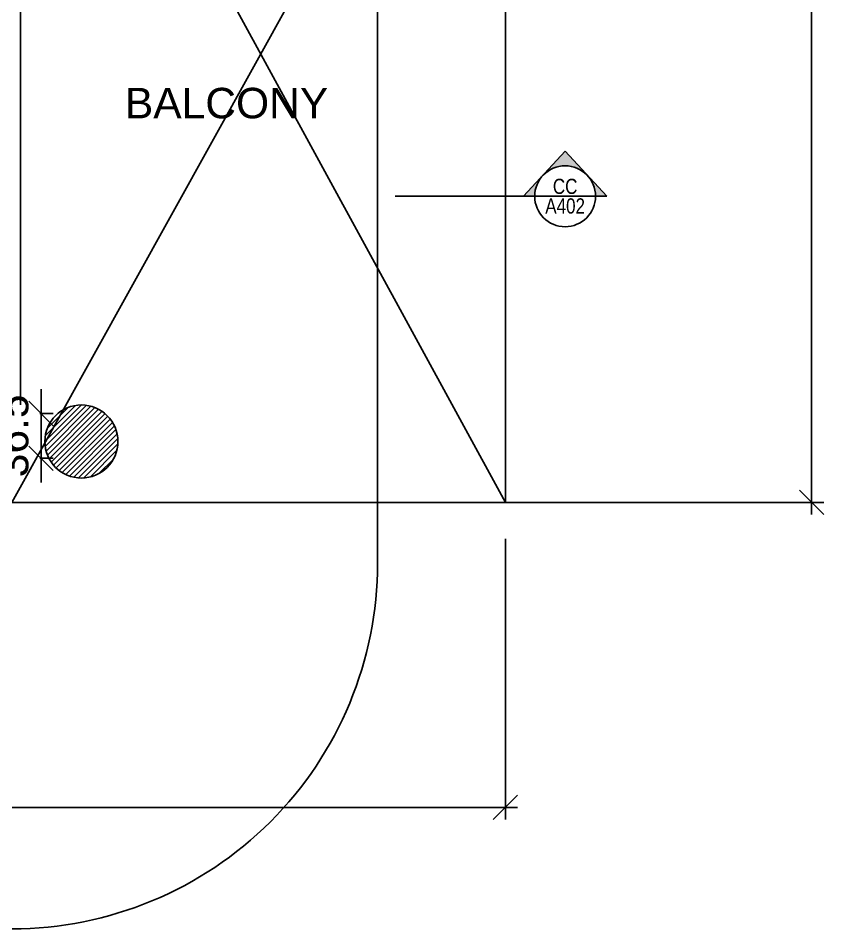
# Model space of a CAD drawing. Extents: x -1.8 to 45.6, y -22.6 to 61.5.
# Drawn here: x 38.96 to 45.57, y 0 to 7.47 of the extents above; entities that cross this region are included whole.
import ezdxf
from ezdxf.enums import TextEntityAlignment as Align

# ---------------------------------------------------------------- set-up
doc = ezdxf.new("R2010")
doc.units = 0
doc.header["$MEASUREMENT"] = 0
doc.layers.get('0').update_dxf_attribs({"linetype": 'CONTINUOUS'})
for name, color, linetype in [('60%', 7, 'CONTINUOUS'), ('A-ANNO-SECT-TAG', 7, 'CONTINUOUS'), ('a-dim', 3, 'CONTINUOUS'), ('A-HATCH-CONC', 8, 'CONTINUOUS'), ('A-NOMENCLATURE', 3, 'CONTINUOUS'), ('A-PROJECTION', 9, 'CONTINUOUS'), ('S-2ND-3RD-4-5-6TH$0$A-STR 2-3-4-5-6', 2, 'CONTINUOUS'), ('S-2ND-3RD-4-5-6TH$0$N-PLOT', 5, 'CONTINUOUS')]:
    doc.layers.add(name, color=color, linetype=linetype)
doc.styles.add('A100-STEXT', font='arial.ttf', dxfattribs={"height": 0.25})
doc.styles.add('BLOCK', font='arial.ttf', dxfattribs={"width": 0.8, "height": 0.25})

# ---------------------------------------------------------------- blocks, each defined once
blk = doc.blocks.new('_OBLIQUE')
at = {"color": 0, "linetype": 'ByBlock'}
blk.add_line((-0.5, -0.5), (0.5, 0.5), dxfattribs=at)
blk = doc.blocks.new('SCT_TAG_D_2')
h = blk.add_hatch(color=256)
h.paths.add_polyline_path([(0.3425, -0.3708), (0, 0), (0.0925, 0, 0.755389), (0.5552, -0.1315), (0.5636, -0.1315)])
h.paths.add_polyline_path([(0.5636, -0.1315), (0.5552, -0.1315, 0.139348), (0.5925, 0), (0.6851, 0)])
for p, q in [((0, 0), (-1.0515, 0)), ((0, 0), (0.6851, 0)), ((0, 0), (0.3425, -0.3708)), ((0.6851, 0), (0.3425, -0.3708))]:
    blk.add_line(p, q)
blk.add_circle((0.3425, 0), 0.25)
at = {"color": 7, "style": 'BLOCK', "width": 0.8}
for tag, p in [('DWG', (0.3425, 0.0795)), ('SCT.NO.', (0.3425, -0.0815))]:
    blk.add_attdef(tag, text='', height=0.125, dxfattribs=at).set_placement(p, align=Align.MIDDLE)

msp = doc.modelspace()

# ---------------------------------------------------------------- linework, layer by layer
at = {"layer": '60%', "color": 15}
for p, q in [((45.47116, 35.43031), (45.47116, 3.4)), ((45.47116, 35.43031), (45.47116, 3.4)), ((42.20837, 3.5), (45.57116, 3.5)), ((42.20837, 3.5), (45.57116, 3.5)), ((42.95837, 3.2), (42.95837, 0.89586)), ((42.95837, 3.2), (42.95837, 0.89586)), ((-0.09163, 0.99586), (43.05837, 0.99586)), ((-0.09163, 0.99586), (43.05837, 0.99586))]:
    msp.add_line(p, q, dxfattribs=at)
at = {"layer": 'a-dim', "color": 15}
for p, q in [((39.14751, 4.23), (39.14751, 4.43)), ((39.13837, 4.23), (39.24751, 4.23)), ((39.14751, 4.23), (39.14751, 3.86311)), ((39.13837, 3.86311), (39.24751, 3.86311)), ((39.14751, 3.86311), (39.14751, 3.66311))]:
    msp.add_line(p, q, dxfattribs=at)
at = {"layer": 'A-HATCH-CONC'}
for p, q in [((39.17837, 3.99981), (39.47856, 4.3)), ((39.17837, 3.99981), (39.47856, 4.3)), ((39.18125, 3.9585), (39.51987, 4.29712)), ((39.18125, 3.9585), (39.51987, 4.29712)), ((39.18221, 4.04784), (39.43053, 4.29616)), ((39.18221, 4.04784), (39.43053, 4.29616)), ((39.18874, 3.92179), (39.55658, 4.28963)), ((39.18874, 3.92179), (39.55658, 4.28963)), ((39.19868, 4.1085), (39.36986, 4.27969)), ((39.19868, 4.1085), (39.36986, 4.27969)), ((39.1998, 3.88865), (39.58972, 4.27857)), ((39.1998, 3.88865), (39.58972, 4.27857)), ((39.21384, 3.8585), (39.61987, 4.26453)), ((39.21384, 3.8585), (39.61987, 4.26453)), ((39.23051, 3.83098), (39.64739, 4.24786)), ((39.23051, 3.83098), (39.64739, 4.24786)), ((39.24962, 3.8059), (39.67247, 4.22874)), ((39.24962, 3.8059), (39.67247, 4.22874)), ((39.27107, 3.78315), (39.69522, 4.2073)), ((39.27107, 3.78315), (39.69522, 4.2073)), ((39.29482, 3.7627), (39.71566, 4.18355)), ((39.29482, 3.7627), (39.71566, 4.18355)), ((39.32094, 3.74463), (39.73374, 4.15743)), ((39.32094, 3.74463), (39.73374, 4.15743)), ((39.34956, 3.72906), (39.74931, 4.12881)), ((39.34956, 3.72906), (39.74931, 4.12881)), ((39.38095, 3.71626), (39.76211, 4.09741)), ((39.38095, 3.71626), (39.76211, 4.09741)), ((39.41554, 3.70665), (39.77172, 4.06282)), ((39.41554, 3.70665), (39.77172, 4.06282)), ((39.45407, 3.70099), (39.77738, 4.0243)), ((39.45407, 3.70099), (39.77738, 4.0243)), ((39.49792, 3.70064), (39.77773, 3.98045)), ((39.49792, 3.70064), (39.77773, 3.98045)), ((39.5502, 3.70873), (39.76964, 3.92817)), ((39.5502, 3.70873), (39.76964, 3.92817)), ((39.62263, 3.73697), (39.7414, 3.85573)), ((39.62263, 3.73697), (39.7414, 3.85573))]:
    msp.add_line(p, q, dxfattribs=at)
at = {"layer": 'A-PROJECTION'}
for p, q in [((42.95837, 10.9), (42.95837, 3.5)), ((42.95837, 10.9), (42.95837, 3.5)), ((38.97837, 4.3), (38.97837, 10.8)), ((38.97837, 4.3), (38.97837, 10.8)), ((35.92837, 3.5), (42.95837, 3.5)), ((35.92837, 3.5), (42.95837, 3.5))]:
    msp.add_line(p, q, dxfattribs=at)
at = {"layer": 'A-PROJECTION', "ltscale": 0.5}
for p, q in [((42.95837, 10.8), (38.90837, 3.5)), ((42.95837, 10.8), (38.90837, 3.5)), ((38.97837, 10.8), (42.95837, 3.5)), ((38.97837, 10.8), (42.95837, 3.5))]:
    msp.add_line(p, q, dxfattribs=at)
at = {"layer": 'S-2ND-3RD-4-5-6TH$0$A-STR 2-3-4-5-6'}
msp.add_circle((39.47837, 4), 0.3, dxfattribs=at)
at = {"layer": 'S-2ND-3RD-4-5-6TH$0$N-PLOT'}
msp.add_lwpolyline([(0, 0), (38.90837, 0, 0.4142136), (41.90837, 3), (41.90837, 55.45463, 0.4229554), (38.81912, 58.4533), (0, 57.29794)], format="xyb", close=True, dxfattribs=at)

# ---------------------------------------------------------------- block references
at = {"layer": '60%', "color": 15, "xscale": 0.2, "yscale": 0.2, "zscale": 0.2, "rotation": 270}
msp.add_blockref('_OBLIQUE', (45.47116, 3.5), dxfattribs=at)
msp.add_blockref('_OBLIQUE', (45.47116, 3.5), dxfattribs=at)
at = {"layer": '60%', "color": 15, "xscale": 0.2, "yscale": 0.2, "zscale": 0.2}
msp.add_blockref('_OBLIQUE', (42.95837, 0.99586), dxfattribs=at)
msp.add_blockref('_OBLIQUE', (42.95837, 0.99586), dxfattribs=at)
at = {"layer": 'A-ANNO-SECT-TAG'}
ref = msp.add_blockref('SCT_TAG_D_2', (43.10583, 6.01337), dxfattribs=dict(at, xscale=-1, rotation=180))
ref.add_attrib('SCT.NO.', 'CC', dxfattribs={"layer": '0', "color": 7, "height": 0.125, "style": 'BLOCK', "width": 0.8}).set_placement((43.44837, 6.09486), align=Align.MIDDLE)
ref.add_attrib('DWG', 'A402', dxfattribs={"layer": '0', "color": 7, "height": 0.125, "style": 'BLOCK', "width": 0.8}).set_placement((43.44837, 5.93386), align=Align.MIDDLE)
ref = msp.add_blockref('SCT_TAG_D_2', (43.10583, 6.01337), dxfattribs=dict(at, xscale=-1, rotation=180))
ref.add_attrib('SCT.NO.', 'CC', dxfattribs={"layer": '0', "color": 7, "height": 0.125, "style": 'BLOCK', "width": 0.8}).set_placement((43.44837, 6.09486), align=Align.MIDDLE)
ref.add_attrib('DWG', 'A402', dxfattribs={"layer": '0', "color": 7, "height": 0.125, "style": 'BLOCK', "width": 0.8}).set_placement((43.44837, 5.93386), align=Align.MIDDLE)
at = {"layer": 'a-dim', "color": 15, "xscale": 0.2, "yscale": 0.2, "zscale": 0.2}
for p, rotation in [((39.14751, 4.23), 270), ((39.14751, 3.86311), 90)]:
    msp.add_blockref('_OBLIQUE', p, dxfattribs=dict(at, rotation=rotation))

# ---------------------------------------------------------------- texts
at = {"layer": 'a-dim', "insert": (38.91978, 4.04656), "char_height": 0.25, "attachment_point": 5, "rotation": 90, "style": 'A100-STEXT'}
msp.add_mtext('\\A1;36.5', dxfattribs=at)
at = {"layer": 'A-NOMENCLATURE', "style": 'A100-STEXT'}
msp.add_text('BALCONY', height=0.25, dxfattribs=at).set_placement((40.66968, 6.77846), align=Align.MIDDLE)

doc.saveas('drawing.dxf')
